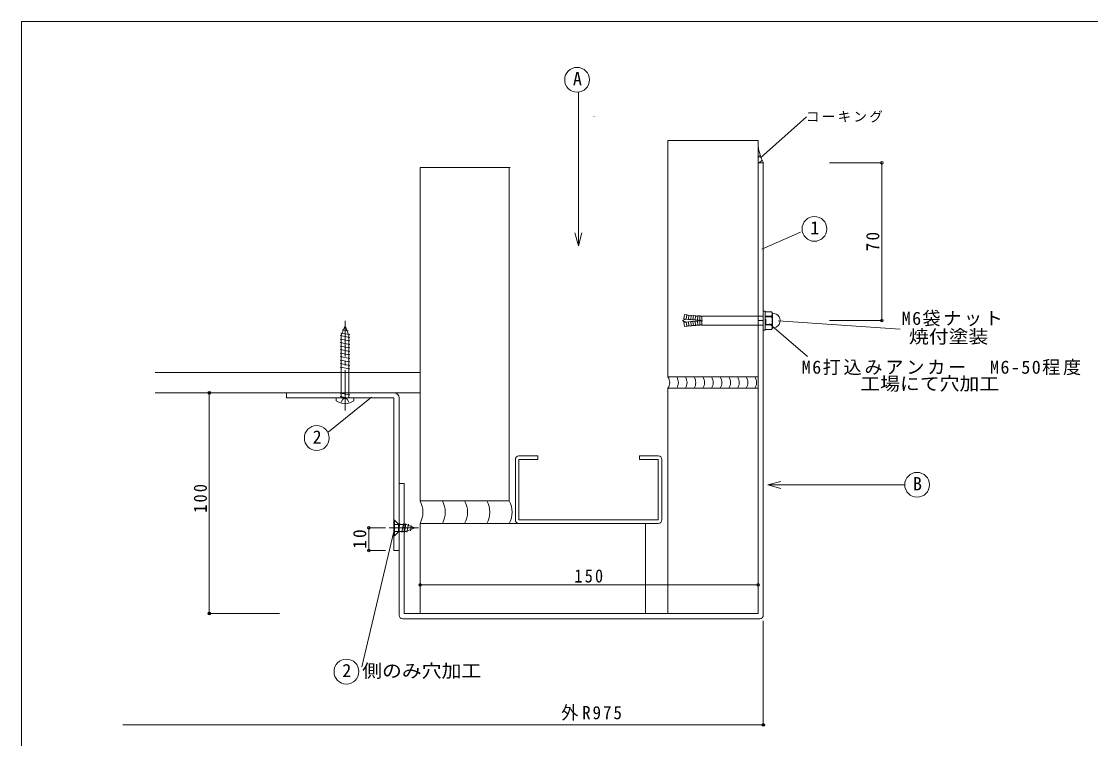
# Model space of a CAD drawing. Units: millimetres on the paper, with parts at other scales. Extents: x -848 to -26, y -812 to -539.
# Drawn here: x -428.1 to -191, y -697.7 to -538.5 of the extents above; entities that cross this region are included whole.
import ezdxf
from ezdxf.enums import TextEntityAlignment as Align

# ---------------------------------------------------------------- set-up
doc = ezdxf.new("R2010")
doc.units = ezdxf.units.MM
doc.header["$PDMODE"] = 32
doc.header["$PDSIZE"] = 0.6
for name, pattern in [('CHAIN2', [12, 9, -1, 1, -1]), ('DASHED1', [1.8, 1.2, -0.6]), ('LONG_DASHED1', [7, 6, -1])]:
    doc.linetypes.add(name, pattern=pattern)
doc.layers.add('1-9_hojyosen', color=7, linetype='Continuous', lineweight=9)
doc.layers.add('F-0', color=5, linetype='Continuous', lineweight=9)
doc.styles.add('ＭＳ ゴシック', font='')
doc.styles.get('ＭＳ ゴシック').set_extended_font_data('MS Gothic')

msp = doc.modelspace()

# ---------------------------------------------------------------- linework, layer by layer
at = {"layer": '1-9_hojyosen'}
for p, q in [((-304.583, -588.327), (-304.583, -554.277)), ((-301.122, -559.646), (-301.105, -559.628)), ((-264.171, -568.772), (-253.947, -559.696)), ((-264.7, -564.924), (-284.7, -564.924)), ((-284.7, -564.924), (-284.7, -617.424)), ((-264.7, -564.924), (-264.7, -614.924)), ((-264.7, -567.341), (-264.523, -567.165)), ((-264.7, -568.756), (-264.218, -568.274)), ((-319.912, -644.924), (-319.912, -570.924)), ((-264.7, -569.924), (-264.7, -669.924)), ((-264.7, -569.924), (-263.55, -569.924)), ((-264.454, -569.924), (-263.833, -569.303)), ((-263.55, -670.274), (-263.55, -569.924)), ((-304.583, -588.327), (-305.36, -585.429)), ((-304.583, -588.327), (-303.807, -585.429)), ((-263.902, -589.076), (-255.279, -585.262)), ((-281.15, -604.512), (-281.015, -603.574)), ((-280.53, -603.64), (-281.015, -603.574)), ((-280.478, -603.707), (-280.53, -603.641)), ((-280.478, -603.707), (-280.111, -603.752)), ((-280.154, -604.641), (-280.045, -603.7)), ((-280.111, -603.752), (-280.045, -603.7)), ((-279.559, -603.753), (-280.045, -603.7)), ((-279.655, -604.695), (-279.559, -603.753)), ((-279.655, -604.695), (-279.155, -604.743)), ((-279.505, -603.818), (-279.559, -603.753)), ((-279.505, -603.818), (-279.137, -603.853)), ((-279.155, -604.743), (-279.072, -603.799)), ((-279.137, -603.853), (-279.072, -603.799)), ((-278.585, -603.838), (-279.072, -603.799)), ((-278.654, -604.783), (-278.585, -603.838)), ((-278.529, -603.902), (-278.585, -603.838)), ((-278.529, -603.902), (-278.16, -603.926)), ((-278.16, -603.926), (-278.097, -603.871)), ((-278.153, -604.816), (-278.097, -603.87)), ((-277.551, -603.958), (-277.608, -603.896)), ((-277.551, -603.958), (-277.27, -603.969)), ((-277.27, -603.969), (-277.21, -603.914)), ((-277.21, -603.912), (-277.21, -604.86)), ((-277.21, -603.912), (-263.55, -603.912)), ((-263.55, -602.812), (-263.55, -607.012)), ((-263.55, -602.812), (-263.15, -602.812)), ((-263.15, -602.812), (-263.15, -607.012)), ((-261.73, -602.949), (-263.15, -602.949)), ((-261.73, -603.93), (-263.15, -603.93)), ((-261.73, -602.949), (-261.55, -603.262)), ((-261.55, -603.262), (-261.55, -606.562)), ((-281.15, -605.312), (-280.652, -605.244)), ((-281.15, -605.312), (-281.015, -606.25)), ((-280.53, -606.183), (-281.015, -606.25)), ((-280.652, -605.244), (-280.154, -605.182)), ((-280.652, -605.244), (-280.53, -606.183)), ((-280.478, -606.116), (-280.53, -606.183)), ((-280.478, -606.116), (-280.111, -606.071)), ((-280.154, -605.182), (-279.655, -605.128)), ((-280.154, -605.182), (-280.045, -606.124)), ((-280.111, -606.071), (-280.045, -606.123)), ((-279.559, -606.071), (-280.045, -606.124)), ((-279.655, -605.128), (-279.155, -605.081)), ((-279.655, -605.128), (-279.559, -606.071)), ((-279.505, -606.005), (-279.559, -606.07)), ((-279.505, -606.005), (-279.137, -605.971)), ((-279.155, -605.081), (-278.654, -605.041)), ((-279.155, -605.081), (-279.072, -606.025)), ((-279.137, -605.971), (-279.072, -606.024)), ((-278.585, -605.986), (-279.072, -606.025)), ((-278.654, -605.041), (-278.153, -605.007)), ((-278.654, -605.041), (-278.585, -605.986)), ((-278.529, -605.922), (-278.585, -605.985)), ((-278.529, -605.922), (-278.16, -605.897)), ((-278.16, -605.897), (-278.097, -605.953)), ((-278.153, -605.007), (-277.651, -604.981)), ((-278.153, -605.007), (-278.097, -605.953)), ((-277.608, -605.928), (-278.097, -605.953)), ((-277.651, -604.842), (-277.15, -604.862)), ((-277.651, -604.981), (-277.15, -604.962)), ((-277.651, -604.981), (-277.608, -605.928)), ((-277.551, -605.865), (-277.608, -605.927)), ((-277.551, -605.865), (-277.27, -605.854)), ((-277.27, -605.854), (-277.21, -605.909)), ((-277.21, -605.912), (-277.21, -604.964)), ((-277.21, -605.912), (-263.55, -605.912)), ((-277.15, -604.962), (-277.15, -604.862)), ((-264.7, -604.924), (-263.55, -604.924)), ((-263.55, -607.012), (-263.15, -607.012)), ((-261.73, -605.893), (-263.15, -605.893)), ((-261.73, -606.875), (-263.15, -606.875)), ((-262.177, -605.655), (-253.726, -612.898)), ((-261.73, -606.875), (-261.55, -606.562)), ((-260.242, -605.004), (-233.178, -606.832)), ((-339.7, -616.424), (-398.439, -616.424)), ((-264.7, -617.424), (-284.7, -617.424)), ((-339.7, -620.924), (-398.439, -620.924)), ((-369.35, -622.074), (-369.35, -620.924)), ((-284.7, -619.924), (-284.7, -669.924)), ((-264.7, -619.924), (-284.7, -619.924)), ((-345.5, -622.074), (-369.35, -622.074)), ((-350.463, -621.909), (-360.081, -629.703)), ((-345.5, -655.924), (-345.5, -622.074)), ((-344.35, -622.074), (-344.35, -655.924)), ((-344.35, -641.074), (-343.2, -641.074)), ((-344.35, -670.274), (-344.35, -641.074)), ((-343.2, -669.924), (-343.2, -641.074)), ((-262.573, -641.392), (-259.676, -640.616)), ((-262.573, -641.392), (-232.282, -641.392)), ((-262.573, -641.392), (-259.676, -642.169)), ((-319.912, -644.924), (-339.7, -644.924)), ((-345.543, -651.746), (-352.593, -681.709)), ((-339.7, -649.924), (-339.7, -669.924)), ((-289.7, -649.924), (-339.7, -649.924)), ((-289.7, -649.924), (-289.7, -669.924)), ((-344.35, -655.924), (-345.5, -655.924)), ((-264.35, -671.074), (-343.55, -671.074)), ((-264.7, -669.924), (-343.2, -669.924)), ((-339.7, -669.924), (-289.7, -669.924))]:
    msp.add_line(p, q, dxfattribs=at)
at = {"layer": '1-9_hojyosen', "color": 3}
for p, q in [((-237.279, -569.924), (-248.898, -569.924)), ((-237.279, -569.924), (-237.279, -604.924)), ((-237.279, -604.924), (-248.898, -604.924)), ((-386.441, -620.924), (-386.441, -669.924)), ((-386.441, -620.924), (-370.881, -620.924)), ((-351.087, -655.924), (-351.087, -650.924)), ((-351.087, -650.924), (-347.381, -650.924)), ((-351.087, -655.924), (-347.381, -655.924)), ((-339.7, -663.577), (-264.7, -663.577)), ((-386.441, -669.924), (-370.881, -669.924)), ((-263.55, -694.637), (-263.55, -671.523)), ((-263.55, -694.637), (-405.606, -694.637))]:
    msp.add_line(p, q, dxfattribs=at)
at = {"layer": '1-9_hojyosen', "linetype": 'DASHED1'}
for p, q in [((-263.15, -603.912), (-263.014, -604.047)), ((-263.014, -605.776), (-263.014, -604.047)), ((-263.014, -604.047), (-261.55, -604.047)), ((-263.014, -605.776), (-263.15, -605.912)), ((-263.014, -605.776), (-261.55, -605.776))]:
    msp.add_line(p, q, dxfattribs=at)
at = {"layer": '1-9_hojyosen', "color": 6}
for p, q in [((-355.635, -607.183), (-356.951, -606.952)), ((-355.241, -608.643), (-357.441, -608.255)), ((-355.241, -609.419), (-357.441, -609.031)), ((-355.288, -608.021), (-357.25, -607.675)), ((-357.221, -622.055), (-357.221, -608.179)), ((-355.461, -622.055), (-355.461, -608.179)), ((-355.241, -610.195), (-357.441, -609.807)), ((-355.241, -610.971), (-357.441, -610.583)), ((-355.241, -611.747), (-357.441, -611.359)), ((-355.241, -612.523), (-357.441, -612.136)), ((-355.241, -613.299), (-357.441, -612.912)), ((-355.241, -614.075), (-357.441, -613.688)), ((-355.241, -614.851), (-357.441, -614.464)), ((-355.241, -615.627), (-357.441, -615.24)), ((-355.241, -621.404), (-357.441, -621.016)), ((-354.361, -622.055), (-358.321, -622.055)), ((-358.321, -622.715), (-358.321, -622.055)), ((-355.95, -622.055), (-357.441, -621.792)), ((-354.361, -622.715), (-354.361, -622.055)), ((-345.508, -649.174), (-345.508, -652.674)), ((-345.508, -649.174), (-345.383, -649.174)), ((-345.383, -649.174), (-345.383, -652.674)), ((-345.383, -649.174), (-344.508, -650.049)), ((-345.508, -650.124), (-342.751, -650.124)), ((-345.508, -651.724), (-342.751, -651.724)), ((-345.383, -652.674), (-344.508, -651.799)), ((-344.558, -651.924), (-344.206, -649.924)), ((-344.508, -650.049), (-344.508, -651.799)), ((-343.735, -651.924), (-343.383, -649.924)), ((-343.173, -651.924), (-342.82, -649.924)), ((-342.607, -651.881), (-342.293, -650.098)), ((-341.846, -651.566), (-341.635, -650.37)), ((-345.508, -652.674), (-345.383, -652.674))]:
    msp.add_line(p, q, dxfattribs=at)
at = {"layer": '1-9_hojyosen', "color": 6, "linetype": 'CHAIN2'}
for p, q in [((-356.341, -624.889), (-356.341, -604.955)), ((-346.554, -650.924), (-340.018, -650.924))]:
    msp.add_line(p, q, dxfattribs=at)
at = {"layer": '1-9_hojyosen', "color": 6, "linetype": 'LONG_DASHED1'}
for p, q in [((-357.181, -623.02), (-356.845, -622.345)), ((-356.845, -622.345), (-356.444, -622.132))]:
    msp.add_line(p, q, dxfattribs=at)
at = {"layer": '1-9_hojyosen', "lineweight": 18}
for p, q in [((-291.056, -634.924), (-286.856, -634.924)), ((-318.556, -635.724), (-318.556, -649.124)), ((-313.556, -635.724), (-317.756, -635.724)), ((-317.756, -635.724), (-317.756, -649.124)), ((-286.856, -635.724), (-286.856, -649.124)), ((-286.056, -635.724), (-286.056, -649.124)), ((-286.856, -649.124), (-317.756, -649.124)), ((-286.856, -649.924), (-317.756, -649.924))]:
    msp.add_line(p, q, dxfattribs=at)
at = {"layer": '1-9_hojyosen'}
for points in [[(-319.7, -570.924), (-339.7, -570.924), (-339.7, -644.924)], [(-281.15, -604.512), (-280.652, -604.58), (-280.53, -603.64)], [(-280.652, -604.58), (-280.154, -604.641), (-279.655, -604.695)], [(-279.155, -604.743), (-278.654, -604.783), (-278.153, -604.816), (-277.651, -604.842)], [(-277.651, -604.842), (-277.608, -603.896), (-278.097, -603.87)]]:
    msp.add_lwpolyline(points, dxfattribs=at)
at = {"layer": '1-9_hojyosen', "color": 6}
for points in [[(-357.221, -608.179), (-356.341, -606.055), (-355.461, -608.179)], [(-342.751, -650.124), (-340.82, -650.924), (-342.751, -651.724)]]:
    msp.add_lwpolyline(points, dxfattribs=at)
at = {"layer": '1-9_hojyosen', "color": 6, "linetype": 'LONG_DASHED1'}
msp.add_lwpolyline([(-355.501, -623.02), (-355.837, -622.345), (-356.238, -622.132)], dxfattribs=at)
at = {"layer": '1-9_hojyosen', "lineweight": 18}
for points in [[(-313.556, -635.724), (-313.556, -634.924), (-317.756, -634.924)], [(-291.056, -634.924), (-291.056, -635.724), (-286.856, -635.724)]]:
    msp.add_lwpolyline(points, dxfattribs=at)
at = {"layer": '1-9_hojyosen'}
for centre in [(-304.862, -551.495), (-252.208, -584.56), (-362.608, -630.977), (-229.435, -641.349), (-356.028, -682.795)]:
    msp.add_circle(centre, 2.757, dxfattribs=at)
for centre, radius, start, end in [((-252.122, -564.34), 12.719, 188.55361, 206.0435), ((-280.205, -607.219), 2.661, 98.441, 115.72), ((-262.426, -603.439), 0.851, 324.793, 35.207), ((-264.746, -604.912), 3.171, 341.971, 18.029), ((-261.492, -604.912), 1.651, 268.00465, 91.99535), ((-281.316, -604.912), 0.1, 115.72, 244.28), ((-280.205, -602.604), 2.661, 244.28, 261.559), ((-262.426, -606.384), 0.851, 324.793, 35.207), ((-286.553, -618.674), 2.236, 326.00267, 33.99733), ((-284.626, -618.674), 2.236, 326.00267, 33.99733), ((-282.7, -618.674), 2.236, 326.00267, 33.99733), ((-280.773, -618.674), 2.236, 326.00267, 33.99733), ((-278.847, -618.674), 2.236, 326.00267, 33.99733), ((-276.92, -618.674), 2.236, 326.00267, 33.99733), ((-274.994, -618.674), 2.236, 326.00267, 33.99733), ((-273.067, -618.674), 2.236, 326.00267, 33.99733), ((-271.14, -618.674), 2.236, 326.00267, 33.99733), ((-269.214, -618.674), 2.236, 326.00267, 33.99733), ((-267.287, -618.674), 2.236, 326.00267, 33.99733), ((-345.5, -622.074), 1.15, 0, 90), ((-344.245, -647.424), 5.187, 331.18702, 28.81298), ((-339.298, -647.424), 5.187, 331.18702, 28.81298), ((-334.351, -647.424), 5.187, 331.18702, 28.81298), ((-329.404, -647.424), 5.187, 331.18702, 28.81298), ((-324.457, -647.424), 5.187, 331.18702, 28.81298), ((-343.55, -670.274), 0.8, 180, 270), ((-264.35, -670.274), 0.8, 270, 0)]:
    msp.add_arc(centre, radius, start, end, dxfattribs=at)
at = {"layer": '1-9_hojyosen', "color": 6}
for centre, start, end in [((-356.073, -619.27), 236.86971, 266.26038), ((-356.609, -619.27), 273.73961, 303.13026)]:
    msp.add_arc(centre, 4.114, start, end, dxfattribs=at)
at = {"layer": '1-9_hojyosen', "color": 6, "linetype": 'LONG_DASHED1'}
msp.add_arc((-356.341, -622.326), 0.22, 61.96799, 118.02188, dxfattribs=at)
at = {"layer": '1-9_hojyosen', "lineweight": 18}
for centre, start, end in [((-317.756, -635.724), 90, 180), ((-286.856, -635.724), 0, 90), ((-317.756, -649.124), 180, 270), ((-286.856, -649.124), 270, 0)]:
    msp.add_arc(centre, 0.8, start, end, dxfattribs=at)
at = {"layer": '1-9_hojyosen', "color": 134}
for p in [(-237.279, -569.924), (-237.279, -604.924), (-386.441, -620.924), (-351.087, -650.924), (-351.087, -655.924), (-339.7, -663.577), (-264.7, -663.577), (-386.441, -669.924), (-263.55, -694.637)]:
    msp.add_point(p, dxfattribs=at)
at = {"layer": 'F-0'}
for p, q in [((-428.132, -811.69), (-428.132, -538.527)), ((-428.132, -538.527), (-36.132, -538.527))]:
    msp.add_line(p, q, dxfattribs=at)

# ---------------------------------------------------------------- texts
at = {"layer": '1-9_hojyosen', "style": 'ＭＳ ゴシック'}
for s, p in [('A', (-305.785, -553.602)), ('1', (-253.131, -586.667)), ('2', (-363.532, -633.084)), ('B', (-230.358, -643.456)), ('2', (-356.952, -684.902))]:
    msp.add_text(s, height=2.933, dxfattribs=at).set_placement(p, align=Align.BOTTOM_LEFT)
at = {"layer": '1-9_hojyosen', "style": 'ＭＳ ゴシック', "width": 1.1}
for s, p in [('焼付塗装', (-231.247, -610.814)), ('工場にて穴加工', (-242.045, -621.263)), ('側のみ穴加工', (-352.533, -684.969))]:
    msp.add_text(s, height=2.933, dxfattribs=at).set_placement(p, align=Align.BOTTOM_LEFT)
at = {"layer": '1-9_hojyosen', "attachment_point": 7, "style": 'ＭＳ ゴシック'}
for s, insert, char_height in [('\\T1.17;コーキング', (-254.095, -560.969), 2.199), ('\\T1.15;M6袋ナット', (-232.833, -606.194), 2.933), ('\\T1.16;M6打込みアンカー\u3000M6-50程度', (-255.022, -617.035), 2.933), ('\\T1.27;\\W0.9;150', (-305.45, -663.077), 2.933), ('\\T1.22;\\W0.95;外R975', (-308.389, -693.68), 2.933)]:
    msp.add_mtext(s, dxfattribs=dict(at, insert=insert, char_height=char_height))
at = {"layer": '1-9_hojyosen', "char_height": 2.933, "attachment_point": 7, "rotation": 90, "style": 'ＭＳ ゴシック'}
for s, insert in [('\\T1.27;\\W0.95;70', (-237.779, -589.549)), ('\\T1.27;\\W0.9;100', (-386.941, -647.549)), ('\\T1.27;\\W0.95;10', (-351.587, -655.549))]:
    msp.add_mtext(s, dxfattribs=dict(at, insert=insert))

doc.saveas('drawing.dxf')
